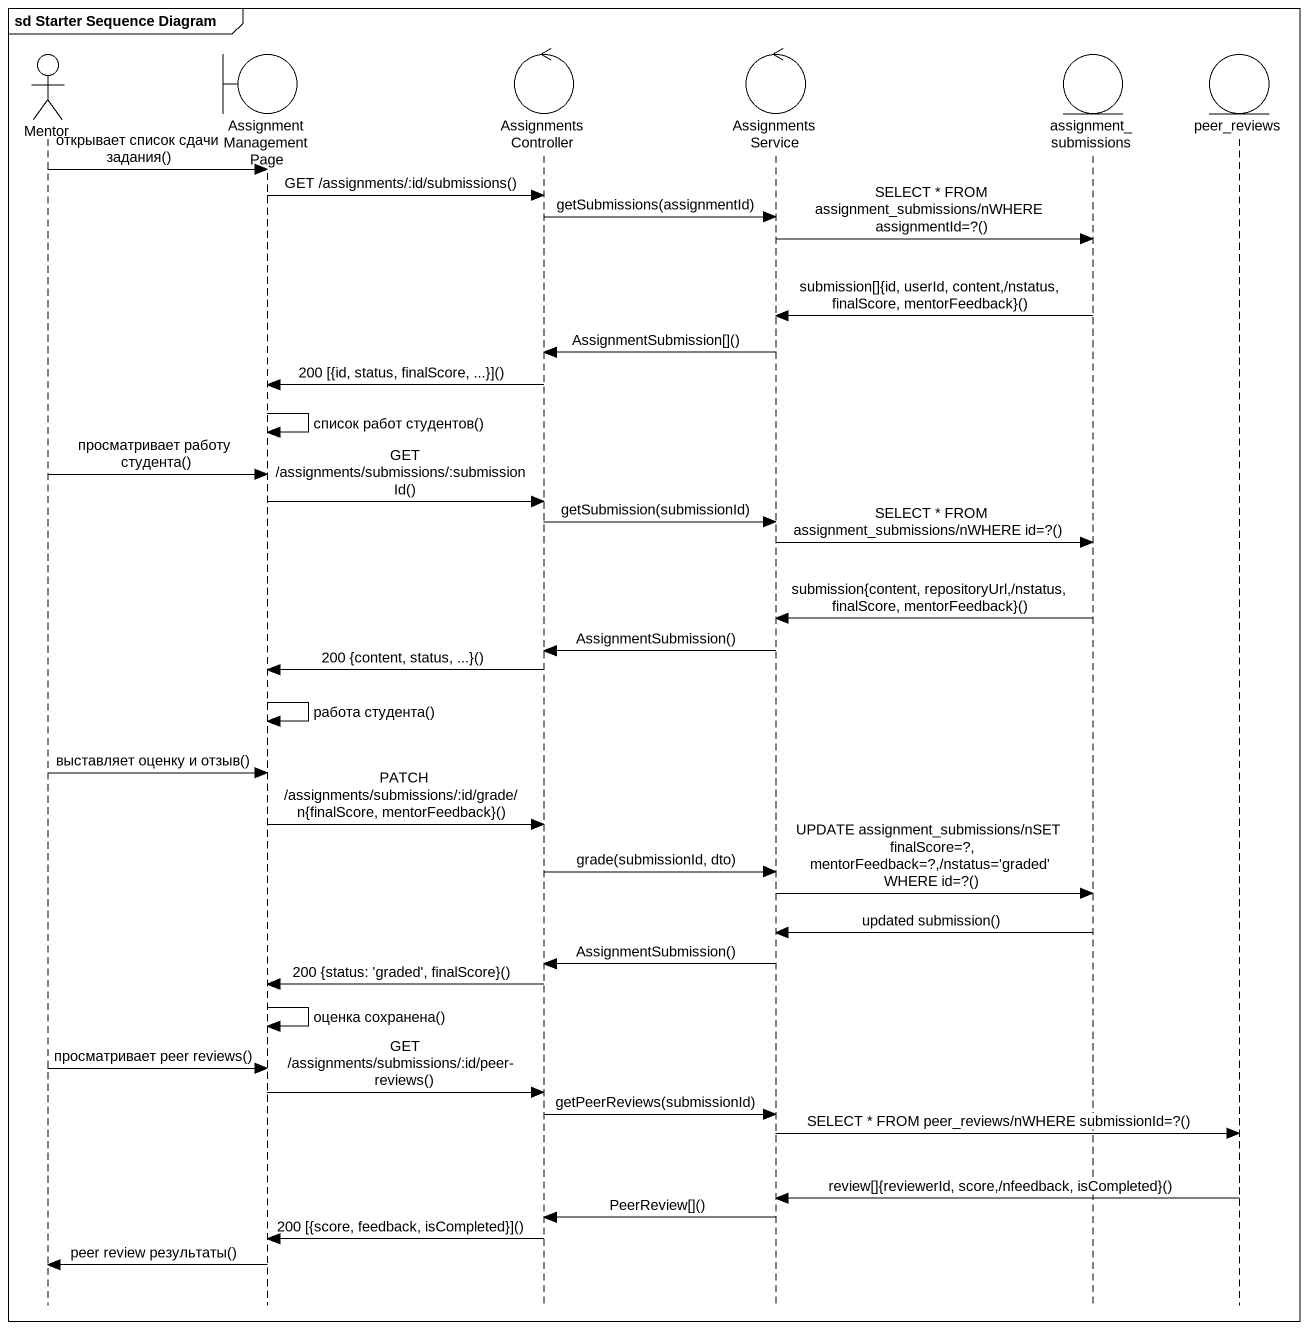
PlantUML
@startuml
mainframe sd Starter Sequence Diagram
hide footbox
actor Mentor
boundary AssignmentManagementPage
control AssignmentsController
control AssignmentsService
entity assignment_submissions
entity peer_reviews

Mentor -> AssignmentManagementPage : открывает список сдачи задания()
AssignmentManagementPage -> AssignmentsController : GET /assignments/:id/submissions()
AssignmentsController -> AssignmentsService : getSubmissions(assignmentId)
AssignmentsService -> assignment_submissions : SELECT * FROM assignment_submissions/nWHERE assignmentId=?()
assignment_submissions -> AssignmentsService : submission[]{id, userId, content,/nstatus, finalScore, mentorFeedback}()
AssignmentsService -> AssignmentsController : AssignmentSubmission[]()
AssignmentsController -> AssignmentManagementPage : 200 [{id, status, finalScore, ...}]()
AssignmentManagementPage -> AssignmentManagementPage : список работ студентов()
Mentor -> AssignmentManagementPage : просматривает работу студента()
AssignmentManagementPage -> AssignmentsController : GET /assignments/submissions/:submissionId()
AssignmentsController -> AssignmentsService : getSubmission(submissionId)
AssignmentsService -> assignment_submissions : SELECT * FROM assignment_submissions/nWHERE id=?()
assignment_submissions -> AssignmentsService : submission{content, repositoryUrl,/nstatus, finalScore, mentorFeedback}()
AssignmentsService -> AssignmentsController : AssignmentSubmission()
AssignmentsController -> AssignmentManagementPage : 200 {content, status, ...}()
AssignmentManagementPage -> AssignmentManagementPage : работа студента()
Mentor -> AssignmentManagementPage : выставляет оценку и отзыв()
AssignmentManagementPage -> AssignmentsController : PATCH /assignments/submissions/:id/grade/n{finalScore, mentorFeedback}()
AssignmentsController -> AssignmentsService : grade(submissionId, dto)
AssignmentsService -> assignment_submissions : UPDATE assignment_submissions/nSET finalScore=?, mentorFeedback=?,/nstatus='graded' WHERE id=?()
assignment_submissions -> AssignmentsService : updated submission()
AssignmentsService -> AssignmentsController : AssignmentSubmission()
AssignmentsController -> AssignmentManagementPage : 200 {status: 'graded', finalScore}()
AssignmentManagementPage -> AssignmentManagementPage : оценка сохранена()
Mentor -> AssignmentManagementPage : просматривает peer reviews()
AssignmentManagementPage -> AssignmentsController : GET /assignments/submissions/:id/peer-reviews()
AssignmentsController -> AssignmentsService : getPeerReviews(submissionId)
AssignmentsService -> peer_reviews : SELECT * FROM peer_reviews/nWHERE submissionId=?()
peer_reviews -> AssignmentsService : review[]{reviewerId, score,/nfeedback, isCompleted}()
AssignmentsService -> AssignmentsController : PeerReview[]()
AssignmentsController -> AssignmentManagementPage : 200 [{score, feedback, isCompleted}]()
AssignmentManagementPage -> Mentor : peer review результаты()
@enduml
